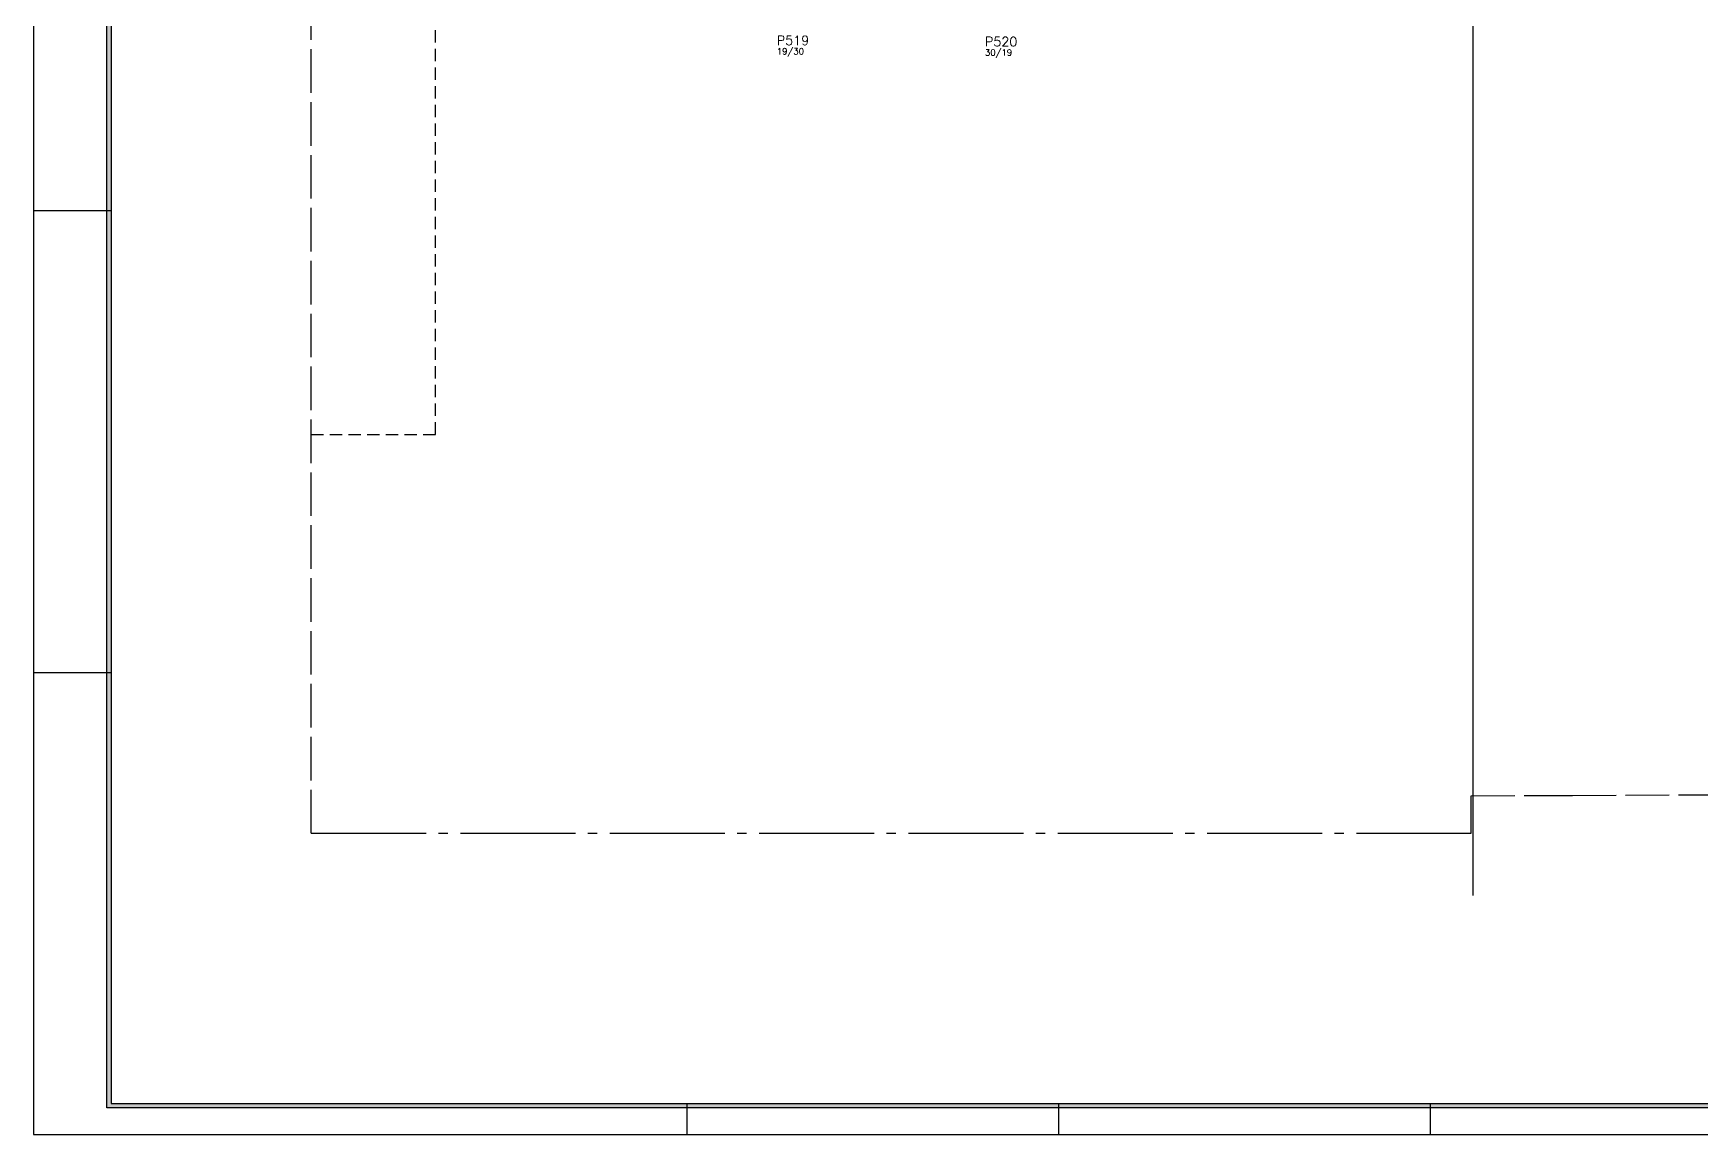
# Model space of a CAD drawing. Extents: x -6512 to 358, y -483 to 3722.
# Drawn here: x -6512 to -3833, y -483 to 1287 of the extents above; entities that cross this region are included whole.
import ezdxf

# ---------------------------------------------------------------- set-up
doc = ezdxf.new("R2010")
doc.units = 0
doc.header["$LTSCALE"] = 100
doc.header["$MEASUREMENT"] = 0
for name, pattern in [('ESTILO_TQS_0001', [0.85, 0.7, -0.15]), ('ESTILO_TQS_0002', [0.3, 0.2, -0.1]), ('ESTILO_TQS_0004', [2.4, 1.5, 0.2, 0.15, -0.2, 0.15, -0.2])]:
    doc.linetypes.add(name, pattern=pattern)
doc.layers.get('0').update_dxf_attribs({"color": 245, "linetype": 'CONTINUOUS'})
for name, color, linetype in [('12', 7, 'CONTINUOUS'), ('18', 4, 'CONTINUOUS'), ('201', 7, 'ESTILO_TQS_0001'), ('205', 7, 'ESTILO_TQS_0004'), ('210', 7, 'ESTILO_TQS_0002'), ('9', 3, 'CONTINUOUS')]:
    doc.layers.add(name, color=color, linetype=linetype)
doc.styles.get("Standard").update_dxf_attribs({"font": 'ROMANS.SHX'})

msp = doc.modelspace()

# ---------------------------------------------------------------- linework, layer by layer
for p, q in [((-6512.306011, 1002.336186), (-6387.306011, 1002.336186)), ((-6512.306011, 259.836186), (-6387.306011, 259.836186)), ((-5462.306011, -432.663814), (-5462.306011, -482.663814)), ((-4864.806011, -432.663814), (-4864.806011, -482.663814)), ((-4267.306011, -432.663814), (-4267.306011, -482.663814))]:
    msp.add_line(p, q)
for points in [[(-6512.306011, -482.663814), (357.693989, -482.663814), (357.693989, 3722.336186), (-6512.306011, 3722.336186), (-6512.306011, -482.663814)], [(307.693989, -432.663814), (307.693989, -439.663814), (-6394.306011, -439.663814), (-6394.306011, 3679.336186), (307.693989, 3679.336186), (307.693989, 3672.336186), (-6387.306011, 3672.336186), (-6387.306011, -432.663814), (307.693989, -432.663814)], [(-6387.306011, -432.663814), (307.693989, -432.663814), (307.693989, 3672.336186), (-6387.306011, 3672.336186), (-6387.306011, -432.663814)]]:
    msp.add_lwpolyline(points)
for points in [[(-6387.306011, 3672.336186), (-6394.306011, -439.663814), (-6394.306011, 3679.336186)], [(-6387.306011, 3672.336186), (-6387.306011, -432.663814), (-6394.306011, -439.663814)], [(307.693989, -439.663814), (-6394.306011, -439.663814), (-6387.306011, -432.663814)], [(307.693989, -439.663814), (-6387.306011, -432.663814), (307.693989, -432.663814)]]:
    msp.add_solid(points)
at = {"layer": '18'}
msp.add_line((-4199.123325, 3515.609214), (-4199.123325, -98.404126), dxfattribs=at)
at = {"layer": '201'}
msp.add_line((-6066.095679, 1.595874), (-6066.095679, 3365.609214), dxfattribs=at)
msp.add_lwpolyline([(-4201.426021, 1.596), (-4201.426021, 61.596), (-4100.626021, 62.596), (-4038.626021, 62.596), (-3568.626021, 64.796), (-3508.626021, 64.796), (-3149.626021, 66.596), (-3089.626021, 66.596), (-2622.126021, 68.51844), (-2583.498828, 68.51844), (-2583.498828, 1.595874), (-2145.44106, 1.595874)], dxfattribs=at)
at = {"layer": '205'}
msp.add_line((-6066.095679, 1.595874), (-4201.426021, 1.596), dxfattribs=at)
at = {"layer": '210'}
msp.add_lwpolyline([(-6066.095679, 642.595874), (-5866.126464, 642.595874), (-5866.126464, 1397.595874), (-5671.126464, 1397.595874), (-5671.126464, 2311.595874), (-5706.126464, 2311.595874), (-5706.126464, 2576.595874), (-5816.126464, 2576.595874), (-5816.126464, 2889.588258), (-5706.126464, 2889.588258), (-5706.126464, 3107.595874), (-5671.126464, 3107.595874), (-5671.126464, 3365.609214)], dxfattribs=at)

# ---------------------------------------------------------------- texts
at = {"layer": '12', "linetype": 'Continuous'}
for s, p in [('19/30', (-5317.556383, 1253.388832)), ('30/19', (-4982.982568, 1251.421563))]:
    msp.add_text(s, height=10, dxfattribs=at).set_placement(p)
at = {"layer": '9', "linetype": 'Continuous'}
for s, p in [('P519', (-5317.556383, 1268.388832)), ('P520', (-4982.982568, 1266.421563))]:
    msp.add_text(s, height=15, dxfattribs=at).set_placement(p)

doc.saveas('drawing.dxf')
